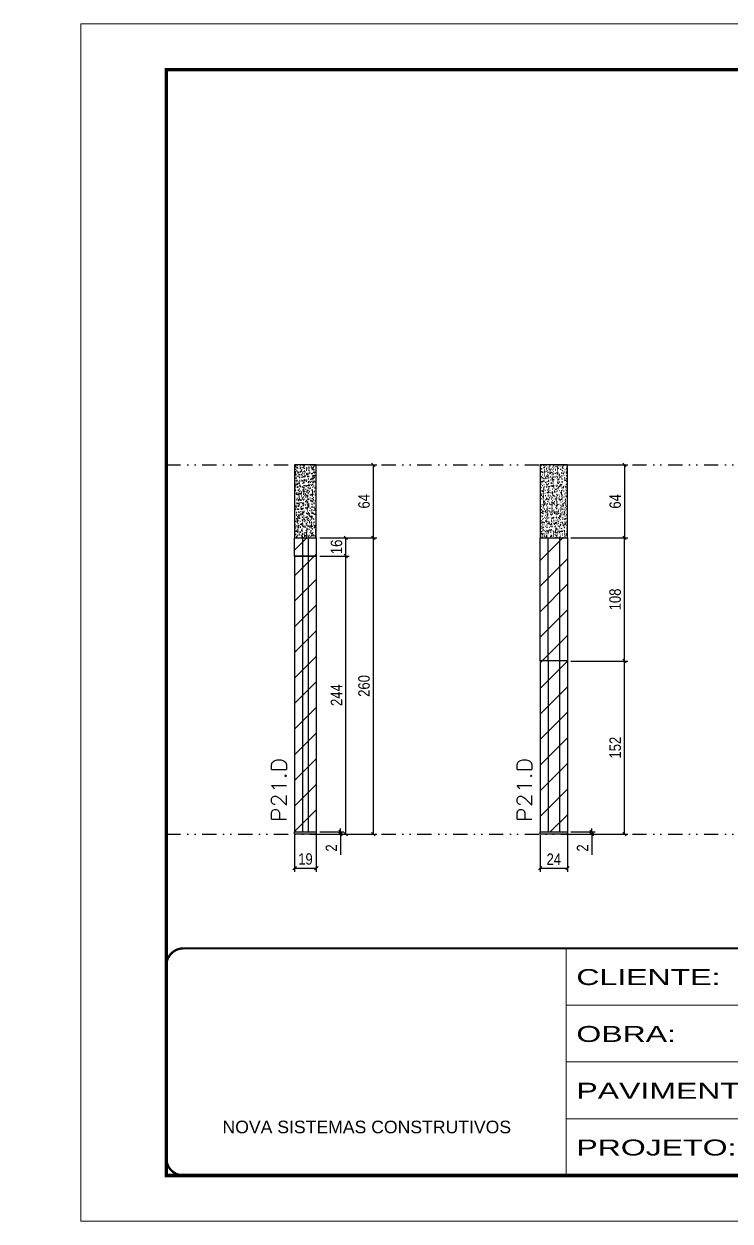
# Model space of a CAD drawing. Extents: x 14400 to 27878, y -21631 to 6985.
# Drawn here: x 15948 to 16568, y -5551 to -4501 of the extents above; entities that cross this region are included whole.
import ezdxf

# ---------------------------------------------------------------- set-up
doc = ezdxf.new("R2010")
doc.units = 0
for name, pattern in [('CONTINUO', [0]), ('DASHED', [0.75, 0.5, -0.25]), ('DIVIDE2', [0.625, 0.25, -0.125, 0, -0.125, 0, -0.125])]:
    doc.linetypes.add(name, pattern=pattern)
for name, color, linetype in [('COTA', 241, 'Continuous'), ('Nível', 160, 'Continuous'), ('Painéis', 200, 'Continuous'), ('SARR_2.2x7', 40, 'Continuous')]:
    doc.layers.add(name, color=color, linetype=linetype)
for name, color, linetype, lineweight in [('Folhas', 255, 'Continuous', 9), ('Hachura', 251, 'Continuous', 9), ('SARRAFO DE PRESSAO', 251, 'DASHED', 9), ('Texto Seção', 7, 'Continuous', 15)]:
    doc.layers.add(name, color=color, linetype=linetype, lineweight=lineweight)
doc.styles.add('ARIAL', font='arial.ttf')
doc.styles.add('COTA TECNICA', font='techl___.ttf', dxfattribs={"height": 10})
doc.styles.add('COTA TECNICA-50', font='techl___.ttf', dxfattribs={"height": 10})
doc.styles.add('REGUA-120', font='ROMANS.shx', dxfattribs={"height": 15})
doc.styles.add('Tecnologia', font='')
doc.styles.get('Tecnologia').set_extended_font_data('Forgotten Futurist')
doc.dimstyles.new('COTA PAINEL-50', dxfattribs={"dimtxt": 10, "dimasz": 3, "dimexe": 3, "dimexo": 3, "dimgap": 3, "dimtad": 1, "dimdec": 1, "dimzin": 12, "dimdsep": 46, "dimtxsty": 'COTA TECNICA-50', "dimblk1": 'OBLIQUE', "dimblk2": 'OBLIQUE', "dimsah": 1, "dimcen": 0.9, "dimclrd": 4, "dimclre": 4, "dimclrt": 240, "dimadec": 1, "dimazin": 3, "dimtfac": 1, "dimtdec": 1, "dimtmove": 0, "dimatfit": 3, "dimfxl": 1, "dimtolj": 1, "dimtzin": 12, "dimarcsym": 0})
doc.dimstyles.new('PAINEL', dxfattribs={"dimtxt": 10, "dimasz": 3, "dimexe": 3, "dimexo": 3, "dimgap": 3, "dimtad": 1, "dimdec": 1, "dimzin": 12, "dimdsep": 46, "dimtxsty": 'COTA TECNICA', "dimblk1": 'OBLIQUE', "dimblk2": 'OBLIQUE', "dimsah": 1, "dimcen": 0.9, "dimclrd": 4, "dimclre": 4, "dimclrt": 240, "dimadec": 1, "dimazin": 3, "dimtfac": 1, "dimtdec": 1, "dimtmove": 0, "dimatfit": 3, "dimfxl": 1, "dimtolj": 1, "dimtzin": 12, "dimarcsym": 0})

# ---------------------------------------------------------------- blocks, each defined once
blk = doc.blocks.new('9999999999')
at = {"color": 30, "linetype": 'CONTINUO'}
for p, q in [((98564.6, 34230.2), (98564.6, 34429.4)), ((98564.6, 34379.6), (99584, 34379.6)), ((98564.6, 34329.8), (99488, 34329.8)), ((99584, 34329.8), (99488, 34329.8)), ((99488, 34329.8), (99488, 34230.2)), ((98564.6, 34280), (99488, 34280))]:
    blk.add_line(p, q, dxfattribs=at)
at = {"color": 30, "linetype": 'CONTINUO', "const_width": 2}
blk.add_lwpolyline([(99584, 34230.2), (99584, 34414.4, 0.414214), (99569, 34429.4), (98229, 34429.4, 0.414214), (98214, 34414.4), (98214, 34245.2, 0.414214), (98229, 34230.2), (99584, 34230.2)], format="xyb", dxfattribs=at)
at = {"layer": 'Folhas'}
blk.add_lwpolyline([(98139, 34190.2), (99624, 34190.2), (99624, 35240.2), (98139, 35240.2)], close=True, dxfattribs=at)
at = {"layer": 'Folhas', "color": 30, "const_width": 3}
blk.add_lwpolyline([(98214, 34230.2), (99584, 34230.2), (99584, 35200.2), (98214, 35200.2)], close=True, dxfattribs=at)
at = {"color": 7, "linetype": 'Continuous', "ltscale": 5, "style": 'ARIAL'}
for s, height, p in [('SKR', 15.48, (98837.7, 34393.1)), ('LEAF LOEFGREN', 15.483, (98837.7, 34343.3)), ('1° SUBSOLO SUPERIOR', 15.483, (98837.7, 34293.5)), ('NOVA SISTEMAS CONSTRUTIVOS', 11.059, (98263.2, 34267.2)), ('PILARES', 15.48, (98837.7, 34243.7))]:
    blk.add_text(s, height=height, dxfattribs=at).set_placement(p)
at = {"layer": 'Folhas', "color": 7, "style": 'Tecnologia', "width": 1.5}
for s, p in [('CLIENTE:', (98573.7, 34397.2)), ('OBRA:', (98573.7, 34347.3)), ('PAVIMENTO:', (98573.7, 34297.5)), ('PROJETO:', (98573.7, 34247.7))]:
    blk.add_text(s, height=14, dxfattribs=at).set_placement(p)
blk = doc.blocks.new('_Oblique')
at = {"color": 0, "linetype": 'ByBlock', "lineweight": -2}
blk.add_line((-0.5, -0.5), (0.5, 0.5), dxfattribs=at)
blk = doc.blocks.new('*D1456')
at = {"layer": 'COTA', "color": 4, "lineweight": -2, "transparency": 16777216}
for p, q in [((16401.4, -5212.7), (16401.4, -5244.6)), ((16425.4, -5212.7), (16425.4, -5244.6)), ((16401.4, -5241.6), (16425.4, -5241.6))]:
    blk.add_line(p, q, dxfattribs=at)
at = {"layer": 'Defpoints', "color": 0, "transparency": 16777216}
for p in [(16401.4, -5209.7), (16425.4, -5209.7), (16425.4, -5241.6)]:
    blk.add_point(p, dxfattribs=at)
at = {"layer": 'COTA', "color": 4, "lineweight": -2, "transparency": 16777216, "xscale": 3, "yscale": 3, "zscale": 3, "rotation": 180}
blk.add_blockref('_Oblique', (16401.4, -5241.6), dxfattribs=at)
at = {"layer": 'COTA', "color": 4, "lineweight": -2, "transparency": 16777216, "xscale": 3, "yscale": 3, "zscale": 3}
blk.add_blockref('_Oblique', (16425.4, -5241.6), dxfattribs=at)
at = {"layer": 'COTA', "color": 240, "transparency": 16777216, "insert": (16413.4, -5233.6), "char_height": 10, "attachment_point": 5, "style": 'COTA TECNICA'}
blk.add_mtext('\\A1;24', dxfattribs=at)
blk = doc.blocks.new('*D1457')
at = {"layer": 'COTA', "color": 4, "lineweight": -2, "transparency": 16777216}
for p, q in [((16446.6, -5209.7), (16446.6, -5206.7)), ((16428.4, -5209.7), (16449.6, -5209.7)), ((16428.4, -5211.7), (16449.6, -5211.7)), ((16446.6, -5209.7), (16446.6, -5211.7)), ((16446.6, -5211.7), (16446.6, -5229.9))]:
    blk.add_line(p, q, dxfattribs=at)
at = {"layer": 'Defpoints', "color": 0, "transparency": 16777216}
for p in [(16425.4, -5209.7), (16425.4, -5211.7), (16446.6, -5209.7)]:
    blk.add_point(p, dxfattribs=at)
at = {"layer": 'COTA', "color": 4, "lineweight": -2, "transparency": 16777216, "xscale": 3, "yscale": 3, "zscale": 3}
for p, rotation in [((16446.6, -5209.7), 270), ((16446.6, -5211.7), 90)]:
    blk.add_blockref('_Oblique', p, dxfattribs=dict(at, rotation=rotation))
at = {"layer": 'COTA', "color": 240, "transparency": 16777216, "insert": (16438.6, -5223.8), "char_height": 10, "attachment_point": 5, "rotation": 90, "style": 'COTA TECNICA-50'}
blk.add_mtext('\\A1;2', dxfattribs=at)
blk = doc.blocks.new('*D1475')
at = {"layer": 'COTA', "color": 4, "linetype": 'ByBlock', "lineweight": -2, "transparency": 16777216}
for p, q in [((16428.4, -4887.7), (16478.4, -4887.7)), ((16475.4, -4887.7), (16475.4, -4951.8)), ((16428.4, -4951.8), (16478.4, -4951.8))]:
    blk.add_line(p, q, dxfattribs=at)
at = {"layer": 'Defpoints', "color": 0, "linetype": 'ByBlock', "transparency": 16777216}
for p in [(16425.4, -4887.7), (16425.4, -4951.8), (16475.4, -4951.8)]:
    blk.add_point(p, dxfattribs=at)
at = {"layer": 'COTA', "color": 4, "linetype": 'ByBlock', "lineweight": -2, "transparency": 16777216, "xscale": 3, "yscale": 3, "zscale": 3}
for p, rotation in [((16475.4, -4887.7), 90), ((16475.4, -4951.8), 270)]:
    blk.add_blockref('_Oblique', p, dxfattribs=dict(at, rotation=rotation))
at = {"layer": 'COTA', "color": 240, "linetype": 'ByBlock', "transparency": 16777216, "insert": (16467.3, -4919.8), "char_height": 10, "attachment_point": 5, "rotation": 90, "style": 'COTA TECNICA'}
blk.add_mtext('\\A1;64', dxfattribs=at)
blk = doc.blocks.new('*D1458')
at = {"layer": 'COTA', "color": 4, "lineweight": -2, "transparency": 16777216}
for p, q in [((16186, -5212.7), (16186, -5244.6)), ((16205, -5212.7), (16205, -5244.6)), ((16186, -5241.6), (16205, -5241.6))]:
    blk.add_line(p, q, dxfattribs=at)
at = {"layer": 'Defpoints', "color": 0, "transparency": 16777216}
for p in [(16186, -5209.7), (16205, -5209.7), (16205, -5241.6)]:
    blk.add_point(p, dxfattribs=at)
at = {"layer": 'COTA', "color": 4, "lineweight": -2, "transparency": 16777216, "xscale": 3, "yscale": 3, "zscale": 3, "rotation": 180}
blk.add_blockref('_Oblique', (16186, -5241.6), dxfattribs=at)
at = {"layer": 'COTA', "color": 4, "lineweight": -2, "transparency": 16777216, "xscale": 3, "yscale": 3, "zscale": 3}
blk.add_blockref('_Oblique', (16205, -5241.6), dxfattribs=at)
at = {"layer": 'COTA', "color": 240, "transparency": 16777216, "insert": (16195.5, -5233.5), "char_height": 10, "attachment_point": 5, "style": 'COTA TECNICA'}
blk.add_mtext('\\A1;19', dxfattribs=at)
blk = doc.blocks.new('*D1459')
at = {"layer": 'COTA', "color": 4, "lineweight": -2, "transparency": 16777216}
for p, q in [((16226.2, -5209.7), (16226.2, -5206.7)), ((16208, -5209.7), (16229.2, -5209.7)), ((16208, -5211.7), (16229.2, -5211.7)), ((16226.2, -5209.7), (16226.2, -5211.7)), ((16226.2, -5211.7), (16226.2, -5229.9))]:
    blk.add_line(p, q, dxfattribs=at)
at = {"layer": 'Defpoints', "color": 0, "transparency": 16777216}
for p in [(16205, -5209.7), (16205, -5211.7), (16226.2, -5209.7)]:
    blk.add_point(p, dxfattribs=at)
at = {"layer": 'COTA', "color": 4, "lineweight": -2, "transparency": 16777216, "xscale": 3, "yscale": 3, "zscale": 3}
for p, rotation in [((16226.2, -5209.7), 270), ((16226.2, -5211.7), 90)]:
    blk.add_blockref('_Oblique', p, dxfattribs=dict(at, rotation=rotation))
at = {"layer": 'COTA', "color": 240, "transparency": 16777216, "insert": (16218.2, -5223.8), "char_height": 10, "attachment_point": 5, "rotation": 90, "style": 'COTA TECNICA-50'}
blk.add_mtext('\\A1;2', dxfattribs=at)
blk = doc.blocks.new('*D1460')
at = {"layer": 'COTA', "color": 4, "lineweight": -2, "transparency": 16777216}
for p, q in [((16208, -4967.7), (16233.8, -4967.7)), ((16230.8, -5211.7), (16230.8, -4967.7)), ((16208, -5211.7), (16233.8, -5211.7))]:
    blk.add_line(p, q, dxfattribs=at)
at = {"layer": 'Defpoints', "color": 0, "transparency": 16777216}
for p in [(16205, -4967.7), (16230.8, -4967.7), (16205, -5211.7)]:
    blk.add_point(p, dxfattribs=at)
at = {"layer": 'COTA', "color": 4, "lineweight": -2, "transparency": 16777216, "xscale": 3, "yscale": 3, "zscale": 3}
for p, rotation in [((16230.8, -4967.7), 90), ((16230.8, -5211.7), 270)]:
    blk.add_blockref('_Oblique', p, dxfattribs=dict(at, rotation=rotation))
at = {"layer": 'COTA', "color": 240, "transparency": 16777216, "insert": (16222.7, -5089.7), "char_height": 10, "attachment_point": 5, "rotation": 90, "style": 'COTA TECNICA-50'}
blk.add_mtext('\\A1;244', dxfattribs=at)
blk = doc.blocks.new('*D1464')
at = {"layer": 'COTA', "color": 4, "lineweight": -2, "transparency": 16777216}
for p, q in [((16428.4, -5059.8), (16478.4, -5059.8)), ((16475.4, -5211.7), (16475.4, -5059.8)), ((16428.4, -5211.7), (16478.4, -5211.7))]:
    blk.add_line(p, q, dxfattribs=at)
at = {"layer": 'Defpoints', "color": 0, "transparency": 16777216}
for p in [(16425.4, -5059.8), (16475.4, -5059.8), (16425.4, -5211.7)]:
    blk.add_point(p, dxfattribs=at)
at = {"layer": 'COTA', "color": 4, "lineweight": -2, "transparency": 16777216, "xscale": 3, "yscale": 3, "zscale": 3}
for p, rotation in [((16475.4, -5059.8), 90), ((16475.4, -5211.7), 270)]:
    blk.add_blockref('_Oblique', p, dxfattribs=dict(at, rotation=rotation))
at = {"layer": 'COTA', "color": 240, "transparency": 16777216, "insert": (16467.3, -5135.8), "char_height": 10, "attachment_point": 5, "rotation": 90, "style": 'COTA TECNICA-50'}
blk.add_mtext('\\A1;152', dxfattribs=at)
blk = doc.blocks.new('*D1489')
at = {"layer": 'COTA', "color": 4, "lineweight": -2, "transparency": 16777216}
for p, q in [((16208, -4887.7), (16258, -4887.7)), ((16255, -4887.7), (16255, -4951.7)), ((16208, -4951.7), (16258, -4951.7))]:
    blk.add_line(p, q, dxfattribs=at)
at = {"layer": 'Defpoints', "color": 0, "transparency": 16777216}
for p in [(16205, -4887.7), (16205, -4951.7), (16255, -4951.7)]:
    blk.add_point(p, dxfattribs=at)
at = {"layer": 'COTA', "color": 4, "lineweight": -2, "transparency": 16777216, "xscale": 3, "yscale": 3, "zscale": 3}
for p, rotation in [((16255, -4887.7), 90), ((16255, -4951.7), 270)]:
    blk.add_blockref('_Oblique', p, dxfattribs=dict(at, rotation=rotation))
at = {"layer": 'COTA', "color": 240, "transparency": 16777216, "insert": (16246.9, -4919.7), "char_height": 10, "attachment_point": 5, "rotation": 90, "style": 'COTA TECNICA'}
blk.add_mtext('\\A1;64', dxfattribs=at)
blk = doc.blocks.new('*D1577')
at = {"layer": 'COTA', "color": 4, "lineweight": -2, "transparency": 16777216}
for p, q in [((16208, -4951.7), (16233.8, -4951.7)), ((16230.8, -4967.7), (16230.8, -4951.7)), ((16208, -4967.7), (16233.8, -4967.7))]:
    blk.add_line(p, q, dxfattribs=at)
at = {"layer": 'Defpoints', "color": 0, "transparency": 16777216}
for p in [(16205, -4951.7), (16230.8, -4951.7), (16205, -4967.7)]:
    blk.add_point(p, dxfattribs=at)
at = {"layer": 'COTA', "color": 4, "lineweight": -2, "transparency": 16777216, "xscale": 3, "yscale": 3, "zscale": 3}
for p, rotation in [((16230.8, -4951.7), 90), ((16230.8, -4967.7), 270)]:
    blk.add_blockref('_Oblique', p, dxfattribs=dict(at, rotation=rotation))
at = {"layer": 'COTA', "color": 240, "transparency": 16777216, "insert": (16222.7, -4959.7), "char_height": 10, "attachment_point": 5, "rotation": 90, "style": 'COTA TECNICA'}
blk.add_mtext('\\A1;16', dxfattribs=at)
blk = doc.blocks.new('*D1578')
at = {"layer": 'COTA', "color": 4, "lineweight": -2, "transparency": 16777216}
for p, q in [((16208, -4951.7), (16258, -4951.7)), ((16255, -4951.7), (16255, -5211.7)), ((16208, -5211.7), (16258, -5211.7))]:
    blk.add_line(p, q, dxfattribs=at)
at = {"layer": 'Defpoints', "color": 0, "transparency": 16777216}
for p in [(16205, -4951.7), (16205, -5211.7), (16255, -5211.7)]:
    blk.add_point(p, dxfattribs=at)
at = {"layer": 'COTA', "color": 4, "lineweight": -2, "transparency": 16777216, "xscale": 3, "yscale": 3, "zscale": 3}
for p, rotation in [((16255, -4951.7), 90), ((16255, -5211.7), 270)]:
    blk.add_blockref('_Oblique', p, dxfattribs=dict(at, rotation=rotation))
at = {"layer": 'COTA', "color": 240, "transparency": 16777216, "insert": (16246.9, -5081.7), "char_height": 10, "attachment_point": 5, "rotation": 90, "style": 'COTA TECNICA'}
blk.add_mtext('\\A1;260', dxfattribs=at)
blk = doc.blocks.new('*D1579')
at = {"layer": 'COTA', "color": 4, "lineweight": -2, "transparency": 16777216}
for p, q in [((16428.4, -4951.8), (16478.4, -4951.8)), ((16475.4, -5059.8), (16475.4, -4951.8)), ((16428.4, -5059.8), (16478.4, -5059.8))]:
    blk.add_line(p, q, dxfattribs=at)
at = {"layer": 'Defpoints', "color": 0, "transparency": 16777216}
for p in [(16425.4, -4951.8), (16475.4, -4951.8), (16425.4, -5059.8)]:
    blk.add_point(p, dxfattribs=at)
at = {"layer": 'COTA', "color": 4, "lineweight": -2, "transparency": 16777216, "xscale": 3, "yscale": 3, "zscale": 3}
for p, rotation in [((16475.4, -4951.8), 90), ((16475.4, -5059.8), 270)]:
    blk.add_blockref('_Oblique', p, dxfattribs=dict(at, rotation=rotation))
at = {"layer": 'COTA', "color": 240, "transparency": 16777216, "insert": (16467.2, -5005.8), "char_height": 10, "attachment_point": 5, "rotation": 90, "style": 'COTA TECNICA'}
blk.add_mtext('\\A1;108', dxfattribs=at)

msp = doc.modelspace()

# ---------------------------------------------------------------- hatches: boundary and pattern name
at = {"layer": 'COTA'}
h = msp.add_hatch(dxfattribs=at)
h.set_pattern_fill('AR-CONC', color=256, scale=0.03)
h.set_pattern_definition([(50, (-3170, 108), (5.4655401, -0.4781726), [0.5715, -6.2865]), (355, (-3170, 108), (-1.0573026, 5.7317054), [0.4572, -5.0292175]), (100.451445, (-3169.5445, 107.96), (4.4082374, 5.2535326), [0.4857003, -5.3427073]), (46.1842, (-3170, 109.524), (8.1323712, -1.2612698), [0.85725, -9.42975]), (96.635558, (-3169.322, 109.419), (7.122124, 7.4227837), [0.7285507, -8.0140682]), (351.18415, (-3170, 109.524), (7.122124, 7.4227837), [0.685799, -7.543792]), (21, (-3169.238, 109.143), (4.5484317, -3.0679559), [0.5715, -6.2865]), (326, (-3169.238, 109.143), (1.8540609, 5.525639), [0.4572, -5.0292]), (71.451445, (-3168.859, 108.8873), (6.4024926, 2.457683), [0.4857003, -5.3426981]), (37.5, (-3170, 108), (0.0926581, 2.53665117), [0, -4.96824, 0, -5.1054, 0, -5.04825]), (7.5, (-3170, 108), (2.00458988, 3.00541724), [0, -2.91084, 0, -4.85394, 0, -1.92405]), (327.5, (-3171.6993, 108), (4.06771786, -0.17186232), [0, -1.905, 0, -5.9436, 0, -7.8867]), (317.5, (-3172.4613, 108), (4.44387544, 0.7627947), [0, -2.4765, 0, -3.94716, 0, -5.6007])])
h.paths.add_polyline_path([(16205, -4887.74), (16186, -4887.74), (16186, -4951.74), (16205, -4951.74)])
h = msp.add_hatch(dxfattribs=at)
h.set_pattern_fill('AR-CONC', color=256, scale=0.03)
h.set_pattern_definition([(50, (723.5183, -9200.601), (5.4655401, -0.4781726), [0.5715, -6.2865]), (355, (723.5183, -9200.601), (-1.0573026, 5.7317054), [0.4572, -5.0292175]), (100.451445, (723.974, -9200.6407), (4.4082374, 5.2535326), [0.4857003, -5.3427073]), (46.1842, (723.518, -9199.077), (8.1323712, -1.2612698), [0.85725, -9.42975]), (96.63556, (724.196, -9199.182), (7.122124, 7.4227837), [0.7285507, -8.0140682]), (351.18415, (723.518, -9199.077), (7.122124, 7.4227837), [0.685799, -7.543792]), (21, (724.2803, -9199.458), (4.5484317, -3.067956), [0.5715, -6.2865]), (326, (724.2803, -9199.458), (1.8540609, 5.525639), [0.4572, -5.0292]), (71.451445, (724.6593, -9199.7135), (6.4024926, 2.457683), [0.4857003, -5.3426981]), (37.5, (723.5183, -9200.6009), (0.0926581, 2.53665117), [0, -4.96824, 0, -5.1054, 0, -5.04825]), (7.5, (723.5183, -9200.6009), (2.00458988, 3.00541724), [0, -2.91084, 0, -4.85394, 0, -1.92405]), (327.5, (721.819, -9200.6009), (4.06771786, -0.17186232), [0, -1.905, 0, -5.9436, 0, -7.8867]), (317.5, (721.057, -9200.601), (4.44387544, 0.7627947), [0, -2.4765, 0, -3.94716, 0, -5.6007])])
h.paths.add_polyline_path([(16425.38, -4887.74), (16401.38, -4887.74), (16401.38, -4951.76), (16425.38, -4951.76)])
at = {"layer": 'Hachura'}
h = msp.add_hatch(dxfattribs=at)
h.set_pattern_fill('ANSI31', color=256, scale=5)
h.paths.add_polyline_path([(14823.75, -4979.74), (14585.75, -4979.74), (14585.75, -5087.74), (14823.75, -5087.74)])
h.paths.add_polyline_path([(15067.75, -4979.74), (14823.75, -4979.74), (14823.75, -5087.74), (15067.75, -5087.74)])
h.paths.add_polyline_path([(15067.75, -4951.74), (14823.75, -4951.74), (14823.75, -4979.74), (15067.75, -4979.74)])
h.paths.add_polyline_path([(14823.75, -4951.74), (14585.75, -4951.74), (14585.75, -4979.74), (14823.75, -4979.74)])
h.paths.add_polyline_path([(15466.49, -4997.74), (15256.49, -4997.74), (15256.49, -5087.74), (15466.49, -5087.74)])
h.paths.add_polyline_path([(15710.49, -4997.74), (15466.49, -4997.74), (15466.49, -5087.74), (15710.49, -5087.74)])
h.paths.add_polyline_path([(15676.49, -4887.74), (15475.49, -4887.74), (15475.49, -4951.74), (15466.49, -4951.74), (15466.49, -4979.74), (15710.49, -4979.74), (15710.49, -4951.74), (15676.49, -4951.74)])
h.paths.add_polyline_path([(15710.49, -4979.74), (15466.49, -4979.74), (15466.49, -4997.74), (15710.49, -4997.74)])
h.paths.add_polyline_path([(15466.49, -4979.74), (15256.49, -4979.74), (15256.49, -4997.74), (15466.49, -4997.74)])
h.paths.add_polyline_path([(16205, -4967.74), (16186, -4967.74), (16186, -5209.74), (16205, -5209.74)])
h.paths.add_polyline_path([(16205, -4951.74), (16186, -4951.74), (16186, -4967.74), (16205, -4967.74)])
h.paths.add_polyline_path([(16425.38, -4951.76), (16401.38, -4951.76), (16401.38, -5059.76), (16425.38, -5059.76)])
h.paths.add_polyline_path([(17310.25, -4997.74), (17172.25, -4997.74), (17172.25, -5087.74), (17310.25, -5087.74)])
h.paths.add_polyline_path([(17276.25, -4887.74), (17172.25, -4887.74), (17172.25, -4979.74), (17310.25, -4979.74), (17310.25, -4951.74), (17276.25, -4951.74)])
h.paths.add_polyline_path([(17310.25, -4979.74), (17172.25, -4979.74), (17172.25, -4997.74), (17310.25, -4997.74)])
h.paths.add_polyline_path([(17172.25, -4887.74), (17084.25, -4887.74), (17084.25, -4951.74), (17050.25, -4951.74), (17050.25, -4979.74), (17172.25, -4979.74)])
h.paths.add_polyline_path([(17172.25, -4979.74), (17050.25, -4979.74), (17050.25, -4997.74), (17172.25, -4997.74)])
h.paths.add_polyline_path([(17172.25, -4997.74), (17050.25, -4997.74), (17050.25, -5087.74), (17172.25, -5087.74)])
h.paths.add_polyline_path([(16843.05, -4997.74), (16613.05, -4997.74), (16613.05, -5087.74), (16843.05, -5087.74)])
h.paths.add_polyline_path([(16843.05, -4979.74), (16613.05, -4979.74), (16613.05, -4997.74), (16843.05, -4997.74)])
h.paths.add_polyline_path([(16843.05, -4887.74), (16647.05, -4887.74), (16647.05, -4951.74), (16613.05, -4951.74), (16613.05, -4979.74), (16843.05, -4979.74)])
h = msp.add_hatch(dxfattribs=at)
h.set_pattern_fill('ANSI31', color=256, scale=5)
h.paths.add_polyline_path([(16425.38, -5059.76), (16401.38, -5059.76), (16401.38, -5209.74), (16425.38, -5209.74)])

# ---------------------------------------------------------------- linework, layer by layer
at = {"layer": 'COTA'}
msp.add_lwpolyline([(16186, -4951.74), (16205, -4951.74), (16205, -4887.74), (16186, -4887.74)], close=True, dxfattribs=at)
at = {"layer": 'COTA', "linetype": 'ByBlock'}
msp.add_lwpolyline([(16401.38, -4951.76), (16425.38, -4951.76), (16425.38, -4887.74), (16401.38, -4887.74)], close=True, dxfattribs=at)
at = {"layer": 'Nível', "color": 4, "linetype": 'DIVIDE2', "ltscale": 50}
for p, q in [((16073.47, -4887.74), (17443.47, -4887.74)), ((16073.47, -5211.74), (17443.47, -5211.74))]:
    msp.add_line(p, q, dxfattribs=at)
at = {"layer": 'Painéis'}
for p, q in [((16401.38, -4951.76), (16425.38, -4951.76)), ((16401.38, -5059.76), (16401.38, -4951.76)), ((16425.38, -4951.76), (16425.38, -5059.76)), ((16186, -4967.74), (16186, -5209.74)), ((16186, -4967.74), (16205, -4967.74)), ((16205, -4967.74), (16205, -5209.74)), ((16401.38, -5059.76), (16401.38, -5209.74)), ((16425.38, -5059.76), (16401.38, -5059.76)), ((16425.38, -5059.76), (16401.38, -5059.76)), ((16425.38, -5059.76), (16425.38, -5209.74)), ((16186, -5209.74), (16205, -5209.74)), ((16186, -5209.74), (16205, -5209.74)), ((16186, -5211.74), (16186, -5209.74)), ((16205, -5211.74), (16186, -5211.74)), ((16205, -5209.74), (16205, -5211.74)), ((16401.38, -5209.74), (16425.38, -5209.74)), ((16401.38, -5209.74), (16425.38, -5209.74)), ((16401.38, -5211.74), (16401.38, -5209.74)), ((16425.38, -5211.74), (16401.38, -5211.74)), ((16425.38, -5209.74), (16425.38, -5211.74))]:
    msp.add_line(p, q, dxfattribs=at)
msp.add_lwpolyline([(16186, -4951.74), (16205, -4951.74), (16205, -4967.74), (16186, -4967.74)], close=True, dxfattribs=at)
at = {"layer": 'SARR_2.2x7'}
for p, q in [((16193, -4951.74), (16193, -5209.74)), ((16198, -4951.74), (16198, -5209.74)), ((16408.38, -5059.76), (16408.38, -4951.76)), ((16418.38, -4951.76), (16418.38, -5059.76)), ((16408.38, -5059.76), (16408.38, -5209.74)), ((16418.38, -5059.76), (16418.38, -5209.74))]:
    msp.add_line(p, q, dxfattribs=at)

# ---------------------------------------------------------------- block references
at = {"layer": 'SARRAFO DE PRESSAO', "color": 6, "linetype": 'ByBlock'}
msp.add_blockref('9999999999', (-82140.51, -39741.23), dxfattribs=at)

# ---------------------------------------------------------------- texts
at = {"layer": 'Texto Seção', "style": 'REGUA-120', "width": 1.1}
for p in [(16178.75, -5200.98), (16394.13, -5200.98)]:
    msp.add_text('P21.D', height=13, rotation=90, dxfattribs=at).set_placement(p)

# ---------------------------------------------------------------- dimensions: what is measured, and where the dimension line sits
at = {"layer": 'COTA'}
for base, p1, p2, dimstyle, picture, middle in [((16254.99, -4951.74), (16205, -4887.74), (16205, -4951.74), 'PAINEL', '*D1489', (16246.89, -4919.74)), ((16254.99, -5211.74), (16205, -4951.74), (16205, -5211.74), 'PAINEL', '*D1578', (16246.89, -5081.74)), ((16475.37, -4951.76), (16425.38, -5059.76), (16425.38, -4951.76), 'PAINEL', '*D1579', (16467.25, -5005.76)), ((16230.79, -4967.74), (16205, -5211.74), (16205, -4967.74), 'COTA PAINEL-50', '*D1460', (16222.72, -5089.74)), ((16475.37, -5059.76), (16425.38, -5211.74), (16425.38, -5059.76), 'COTA PAINEL-50', '*D1464', (16467.26, -5135.75))]:
    dim = msp.add_linear_dim(base=base, p1=p1, p2=p2, angle=90, dimstyle=dimstyle, dxfattribs=at)
    dim.commit()
    dim.dimension.update_dxf_attribs({"geometry": picture, "text_midpoint": middle})
at = {"layer": 'COTA', "linetype": 'ByBlock'}
dim = msp.add_linear_dim(base=(16475.37, -4951.76), p1=(16425.38, -4887.74), p2=(16425.38, -4951.76), angle=90, dimstyle='PAINEL', dxfattribs=at)
dim.commit()
dim.dimension.update_dxf_attribs({"geometry": '*D1475', "text_midpoint": (16467.27, -4919.75)})
at = {"layer": 'COTA'}
for base, p1, p2, dimstyle, picture, middle in [((16230.79, -4951.74), (16205, -4967.74), (16205, -4951.74), 'PAINEL', '*D1577', (16230.79, -4959.74)), ((16226.19, -5209.74), (16205, -5211.74), (16205, -5209.74), 'COTA PAINEL-50', '*D1459', (16226.19, -5223.8)), ((16446.58, -5209.74), (16425.38, -5211.74), (16425.38, -5209.74), 'COTA PAINEL-50', '*D1457', (16446.58, -5223.8))]:
    dim = msp.add_linear_dim(base=base, p1=p1, p2=p2, angle=90, dimstyle=dimstyle, dxfattribs=at)
    dim.commit()
    dim.dimension.update_dxf_attribs({"geometry": picture, "text_midpoint": middle, "dimtype": 160})
for base, p1, p2, picture, middle in [((16205, -5241.63), (16186, -5209.74), (16205, -5209.74), '*D1458', (16195.5, -5233.55)), ((16425.38, -5241.63), (16401.38, -5209.74), (16425.38, -5209.74), '*D1456', (16413.38, -5233.56))]:
    dim = msp.add_linear_dim(base=base, p1=p1, p2=p2, dimstyle='PAINEL', override={"dimarcsym": 2}, dxfattribs=at)
    dim.commit()
    dim.dimension.update_dxf_attribs({"geometry": picture, "text_midpoint": middle})

doc.saveas('drawing.dxf')
